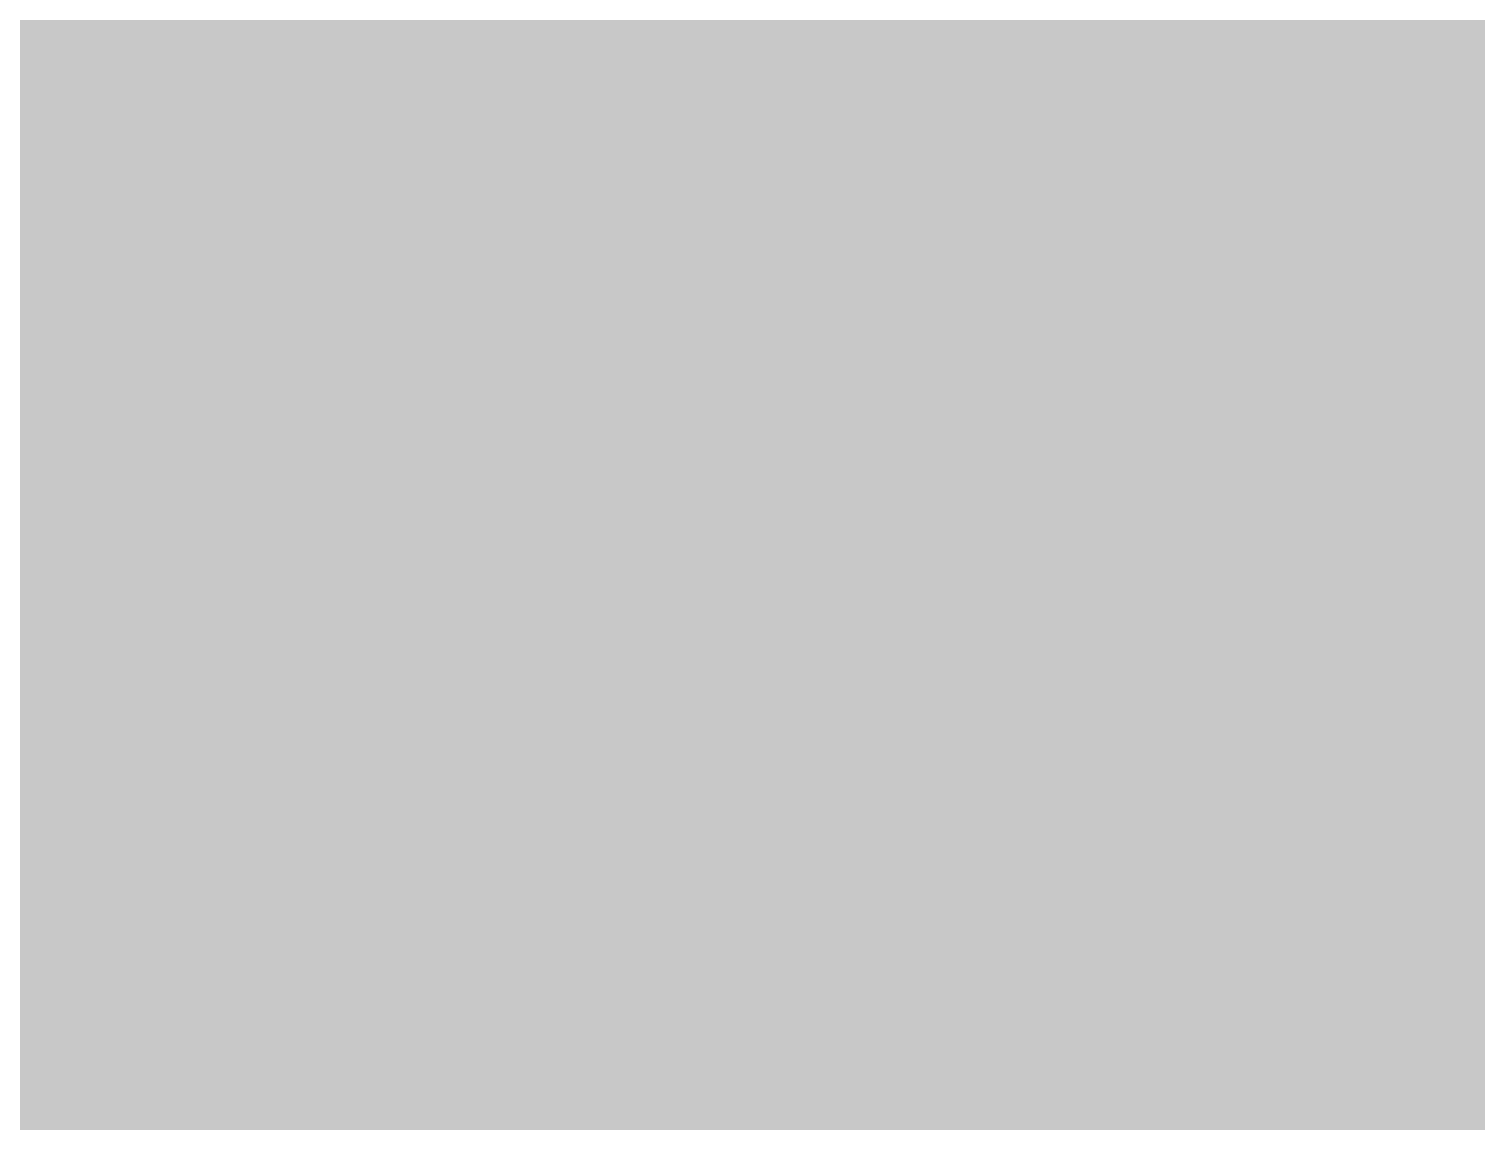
# Model space of a CAD drawing. Header units: millimetres. Extents: x 31919 to 91448, y -42770 to 34550.
# Drawn here: x 79228.9 to 79370.6, y 12191 to 12297.9 of the extents above; entities that cross this region are included whole.
import ezdxf

# ---------------------------------------------------------------- set-up
doc = ezdxf.new("R2010")
doc.units = ezdxf.units.MM
doc.layers.add('A-DETL-GENF-2', color=254, linetype='Continuous', lineweight=18)

msp = doc.modelspace()

# ---------------------------------------------------------------- hatches: boundary and pattern name
at = {"layer": 'A-DETL-GENF-2'}
h = msp.add_hatch(dxfattribs=at)
h.set_pattern_fill('FP_7', color=256, style=0, pattern_type=2)
h.set_pattern_definition([(50, (80851.1, 15225), (546.553, -47.817), [57.15, -628.65]), (355, (80851.1, 15225), (-105.728, 573.17), [45.72, -502.92]), (100.451, (80896.66, 15221), (440.828, 525.35), [48.57, -534.27]), (46.184, (80851.1, 15377.4), (813.237, -126.128), [85.725, -942.975]), (96.636, (80918.9, 15366.9), (712.207, 742.283), [72.855, -801.405]), (351.184, (80851.1, 15377.4), (712.215, 742.276), [68.58, -754.38]), (21, (80927.3, 15339.3), (454.843, -306.796), [57.15, -628.65]), (326, (80927.3, 15339.3), (185.406, 552.564), [45.72, -502.92]), (71.451, (80965.2, 15313.73), (640.251, 245.764), [48.57, -534.27]), (37.5, (80851.11, 15225), (9.2664, 253.665), [5.029, -491.795, 5.029, -505.511, -504.825]), (37.5, (80851.11, 15225), (9.2664, 253.665), [-1007.364, 5.029, -499.796]), (7.5, (80851.1, 15225), (200.4594, 300.5414), [5.029, -286.055, 5.029, -480.365, -192.405]), (7.5, (80851.1, 15225), (200.4594, 300.5414), [-776.478, 5.029, -187.376]), (327.5, (80681.19, 15225), (406.7728, -17.1864), [5.029, -185.471, 5.029, -589.331, -788.67]), (327.5, (80681.19, 15225), (406.7728, -17.1864), [-784.86, 5.029, -783.641]), (317.5, (80605, 15225), (444.388, 76.28), [5.029, -242.621, 5.029, -389.687, -560.07]), (317.5, (80605, 15225), (444.388, 76.28), [-642.366, 5.029, -555.041]), (45, (80851.1, 15225), (-188.5854, 188.5854), []), (45, (80851.1, 15510.75), (-188.5854, 188.5854), [])])
h.paths.add_polyline_path([(84309.78, -2350), (84309.78, -2050), (76859.87, -2050), (76859.87, -2350), (83281.35, -2350)])
h.paths.add_polyline_path([(84309.87, 50), (84309.87, 650), (82509.87, 650), (82509.87, 480), (84009.87, 480), (84009.87, 50)])
h.paths.add_polyline_path([(79309.72, 1530), (79309.72, 2130), (79009.72, 2130), (79009.72, 1530)])
h.paths.add_polyline_path([(84009.8, 3300), (84309.8, 3300), (84309.8, 3900), (84009.8, 3900)])
h.paths.add_polyline_path([(80009.8, 4950), (80009.8, 5380), (80429.87, 5380), (80429.87, 5550), (77759.87, 5550), (77759.87, 5530), (76859.87, 5530), (76859.87, 5360), (77759.87, 5360), (77759.87, 5380), (79709.8, 5380), (79709.8, 4950), (79923.31, 4950)])
h.paths.add_polyline_path([(84309.8, 6700), (84309.8, 7300), (84009.8, 7300), (84009.8, 6700)])
h.paths.add_polyline_path([(80009.8, 8350), (80009.8, 8780), (80429.87, 8780), (80429.87, 8950), (77759.87, 8950), (77759.87, 8930), (76859.87, 8930), (76859.87, 8760), (77759.87, 8760), (77759.87, 8780), (79709.8, 8780), (79709.8, 8350), (79923.31, 8350)])
h.paths.add_polyline_path([(84309.8, 10100), (84309.8, 10700), (84009.8, 10700), (84009.8, 10100)])
h.paths.add_polyline_path([(80009.8, 11750), (80009.8, 12180), (80429.87, 12180), (80429.87, 12350), (77759.87, 12350), (77759.87, 12330), (76859.87, 12330), (76859.87, 12160), (77759.87, 12160), (77759.87, 12180), (79709.8, 12180), (79709.8, 11750), (79923.31, 11750)])
h.paths.add_polyline_path([(84009.8, 13500), (84309.8, 13500), (84309.8, 14100), (84009.8, 14100)])
h.paths.add_polyline_path([(79923.31, 15150), (80009.8, 15150), (80009.8, 15580), (80429.87, 15580), (80429.87, 15750), (77759.87, 15750), (77759.87, 15730), (76859.87, 15730), (76859.87, 15560), (77759.87, 15560), (77759.87, 15580), (79709.8, 15580), (79709.8, 15150)])
h.paths.add_polyline_path([(84309.8, 16900), (84309.8, 17500), (84009.8, 17500), (84009.8, 16900)])
h.paths.add_polyline_path([(79709.8, 18550), (80009.8, 18550), (80009.8, 18980), (80429.87, 18980), (80429.87, 19150), (77759.87, 19150), (77759.87, 19130), (76859.87, 19130), (76859.87, 18960), (77759.87, 18960), (77759.87, 18980), (79709.8, 18980), (79709.8, 18719.79)])
h.paths.add_polyline_path([(84009.8, 20300), (84309.8, 20300), (84309.8, 20900), (84009.8, 20900)])
h.paths.add_polyline_path([(80009.8, 21950), (80009.8, 22380), (80429.87, 22380), (80429.87, 22550), (77759.87, 22550), (77759.87, 22530), (76859.87, 22530), (76859.87, 22360), (77759.87, 22360), (77759.87, 22380), (79709.8, 22380), (79709.8, 21950)])
h.paths.add_polyline_path([(84009.8, 23700), (84309.8, 23700), (84309.8, 24300), (84009.8, 24300)])
h.paths.add_polyline_path([(79709.8, 25350), (80009.8, 25350), (80009.8, 25780), (80429.87, 25780), (80429.87, 25950), (77759.87, 25950), (77759.87, 25930), (76859.87, 25930), (76859.87, 25760), (77759.87, 25760), (77759.87, 25780), (79709.8, 25780)])
h.paths.add_polyline_path([(84309.8, 27020), (84309.8, 27620), (84009.8, 27620), (84009.8, 27020)])
h.paths.add_polyline_path([(79709.8, 28950), (80009.8, 28950), (80009.8, 29550), (77759.87, 29550), (77759.87, 29500), (76859.87, 29500), (76859.87, 29350), (77759.87, 29350), (77759.87, 29150), (77959.87, 29150), (77959.87, 29350), (79709.8, 29350)])
h.paths.add_polyline_path([(84309.8, 29350), (84309.8, 29650), (84109.8, 29650), (84109.8, 29350)])
h.paths.add_polyline_path([(84311.79, 32800), (84311.79, 33200), (76959.87, 33200), (76959.87, 33000), (77759.87, 33000), (77759.87, 32800), (77959.87, 32800), (77959.87, 33000), (79509.87, 33000), (79509.87, 32800), (79709.87, 32800), (79709.87, 33000), (84109.87, 33000), (84109.87, 32800)])

doc.saveas('drawing.dxf')
